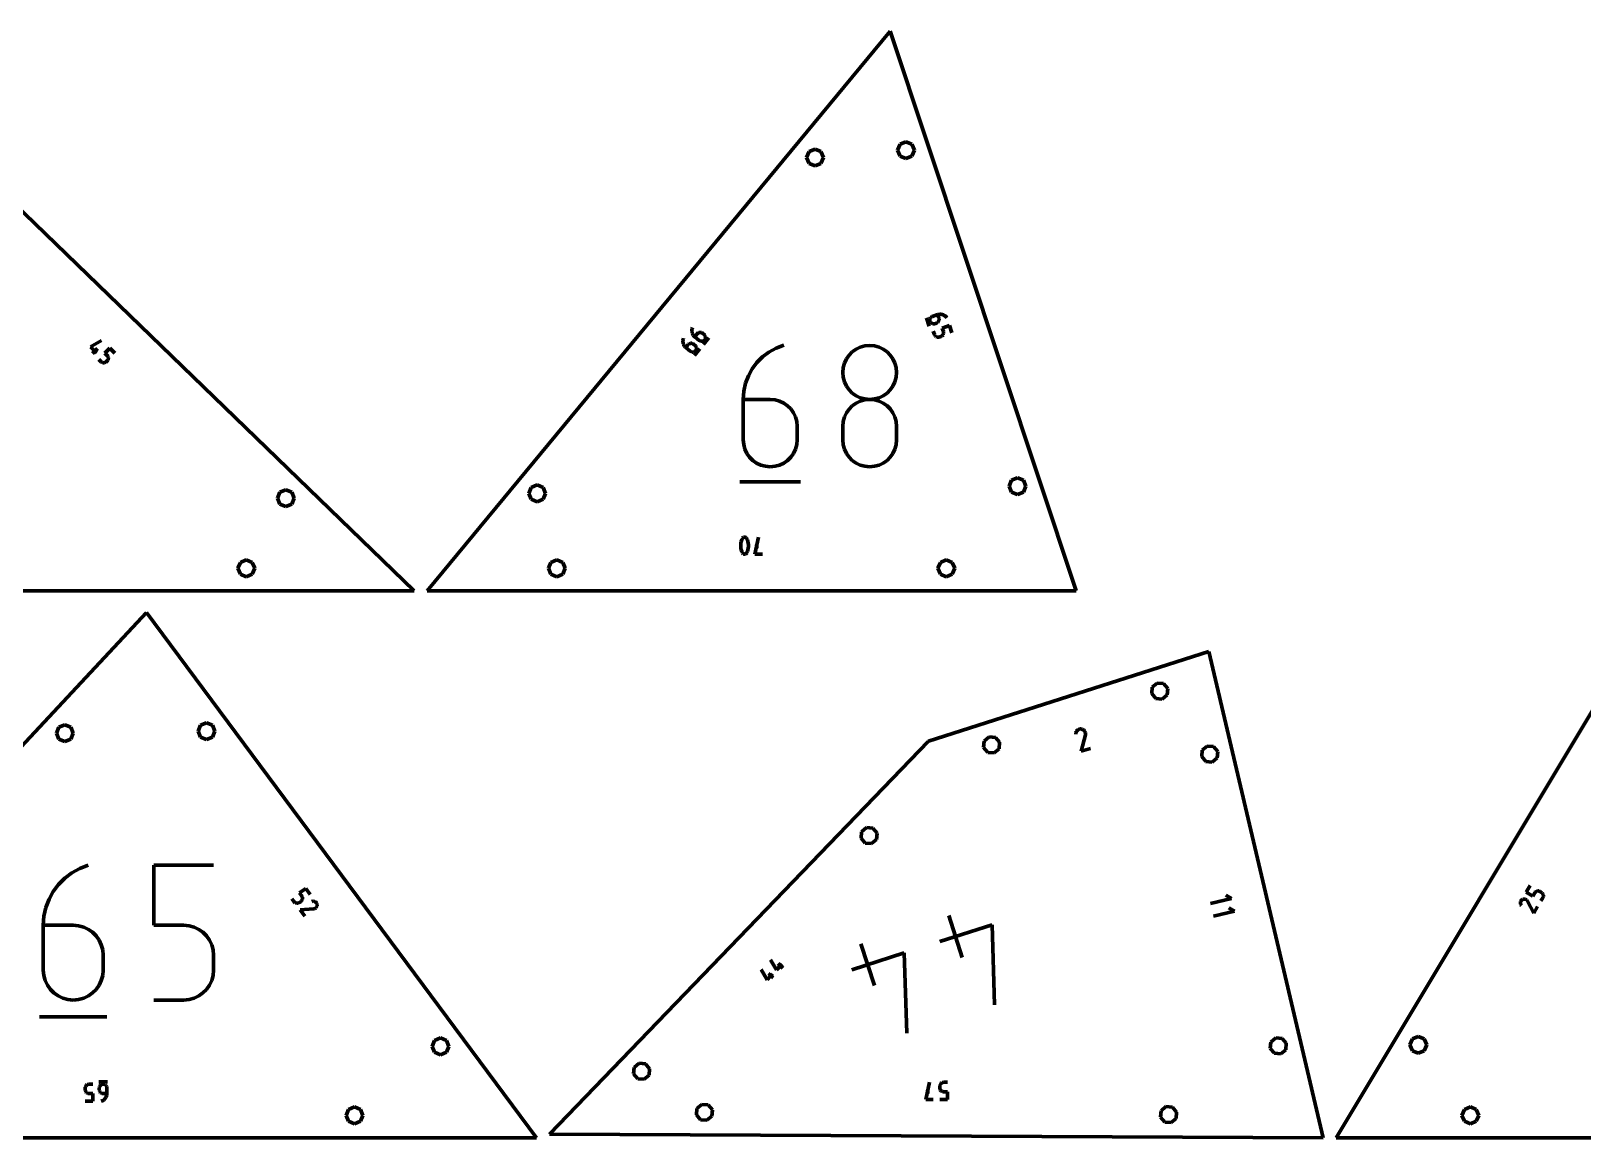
# Model space of a CAD drawing. Header units: inches. Extents: x -100 to 100, y -100 to -26.
# Drawn here: x -85.51 to -70.5, y -54.62 to -43.91 of the extents above; entities that cross this region are included whole.
import ezdxf

# ---------------------------------------------------------------- set-up
doc = ezdxf.new("R2010")
doc.units = ezdxf.units.IN
doc.header["$MEASUREMENT"] = 0
for name, color, linetype, lineweight in [('annotation', 7, 'Continuous', 0), ('boundary', 7, 'Continuous', 0), ('hole', 7, 'Continuous', 0)]:
    doc.layers.add(name, color=color, linetype=linetype, lineweight=lineweight)

msp = doc.modelspace()

# ---------------------------------------------------------------- linework, layer by layer
at = {"layer": 'annotation', "color": 1, "lineweight": 70}
for p, q in [((-76.851352, -46.688379), (-76.825153, -46.767261)), ((-76.814955, -46.690323), (-76.817779, -46.695953)), ((-76.811209, -46.685237), (-76.814955, -46.690323)), ((-76.806607, -46.680827), (-76.811209, -46.685237)), ((-76.801216, -46.677226), (-76.806607, -46.680827)), ((-76.795102, -46.674568), (-76.801216, -46.677226)), ((-76.742665, -46.657152), (-76.795102, -46.674568)), ((-76.795102, -46.674568), (-76.795102, -46.674568)), ((-76.731744, -46.654386), (-76.742665, -46.657152)), ((-76.731029, -46.692185), (-76.742665, -46.657152)), ((-76.720746, -46.653247), (-76.731744, -46.654386)), ((-76.709831, -46.653683), (-76.720746, -46.653247)), ((-76.699156, -46.655642), (-76.709831, -46.653683)), ((-76.688879, -46.659071), (-76.699156, -46.655642)), ((-76.679161, -46.663918), (-76.688879, -46.659071)), ((-76.670157, -46.67013), (-76.679161, -46.663918)), ((-76.662028, -46.677656), (-76.670157, -46.67013)), ((-76.654932, -46.686442), (-76.662028, -46.677656)), ((-76.654932, -46.686442), (-76.654932, -46.686442)), ((-79.120466, -46.802557), (-79.12096, -46.813484)), ((-79.12096, -46.813484), (-79.119916, -46.824294)), ((-79.118395, -46.791674), (-79.120466, -46.802557)), ((-79.119916, -46.824294), (-79.117375, -46.834825)), ((-79.114707, -46.780999), (-79.118395, -46.791674)), ((-79.117375, -46.834825), (-79.113376, -46.844915)), ((-79.114707, -46.780999), (-79.114707, -46.780999)), ((-79.064803, -46.837739), (-79.069492, -46.842476)), ((-79.059503, -46.834015), (-79.064803, -46.837739)), ((-79.053739, -46.831319), (-79.059503, -46.834015)), ((-79.047657, -46.829666), (-79.053739, -46.831319)), ((-79.041401, -46.82907), (-79.047657, -46.829666)), ((-79.035117, -46.829544), (-79.041401, -46.82907)), ((-79.028951, -46.831104), (-79.035117, -46.829544)), ((-79.02305, -46.833764), (-79.028951, -46.831104)), ((-79.017557, -46.837538), (-79.02305, -46.833764)), ((-79.003389, -46.849262), (-79.017557, -46.837538)), ((-79.017557, -46.837538), (-79.017557, -46.837538)), ((-76.819616, -46.701993), (-76.820399, -46.708311)), ((-76.820399, -46.708311), (-76.820062, -46.714774)), ((-76.820062, -46.714774), (-76.818539, -46.72125)), ((-76.817779, -46.695953), (-76.819616, -46.701993)), ((-76.818539, -46.72125), (-76.818539, -46.72125)), ((-76.818539, -46.72125), (-76.815881, -46.727363)), ((-76.815881, -46.727363), (-76.812282, -46.732751)), ((-76.812282, -46.732751), (-76.807874, -46.737347)), ((-76.807874, -46.737347), (-76.802789, -46.741087)), ((-76.802789, -46.741087), (-76.797159, -46.743904)), ((-76.797159, -46.743904), (-76.791116, -46.745733)), ((-76.791116, -46.745733), (-76.784792, -46.746508)), ((-76.787254, -46.815445), (-76.775618, -46.850478)), ((-76.784792, -46.746508), (-76.77832, -46.746164)), ((-76.77832, -46.746164), (-76.77183, -46.744635)), ((-76.77183, -46.744635), (-76.754378, -46.738838)), ((-76.754378, -46.738838), (-76.748266, -46.736182)), ((-76.754378, -46.738838), (-76.754378, -46.738838)), ((-76.748266, -46.736182), (-76.742882, -46.732588)), ((-76.742882, -46.732588), (-76.73829, -46.728187)), ((-76.73829, -46.728187), (-76.734556, -46.723111)), ((-76.734556, -46.723111), (-76.731745, -46.717491)), ((-76.731745, -46.717491), (-76.729922, -46.711457)), ((-76.729499, -46.698673), (-76.731029, -46.692185)), ((-76.729922, -46.711457), (-76.729152, -46.70514)), ((-76.729152, -46.70514), (-76.729499, -46.698673)), ((-76.699744, -46.78638), (-76.629489, -46.763046)), ((-76.688108, -46.821414), (-76.699744, -46.78638)), ((-76.68883, -46.846703), (-76.687007, -46.840667)), ((-76.686582, -46.827891), (-76.688108, -46.821414)), ((-76.687007, -46.840667), (-76.686236, -46.834353)), ((-76.686236, -46.834353), (-76.686582, -46.827891)), ((-76.629489, -46.763046), (-76.606218, -46.833113)), ((-84.938273, -46.967417), (-84.831276, -46.905612)), ((-84.877319, -47.02643), (-84.938273, -46.967417)), ((-84.919217, -47.033146), (-84.872015, -46.984391)), ((-84.800827, -47.029798), (-84.753498, -46.980912)), ((-84.753498, -46.980912), (-84.704743, -47.028115)), ((-79.20728, -46.907464), (-79.207774, -46.918391)), ((-79.207774, -46.918391), (-79.20673, -46.929201)), ((-79.205209, -46.896581), (-79.20728, -46.907464)), ((-79.20673, -46.929201), (-79.204189, -46.939732)), ((-79.201521, -46.885906), (-79.205209, -46.896581)), ((-79.204189, -46.939732), (-79.20019, -46.949822)), ((-79.201521, -46.885906), (-79.201521, -46.885906)), ((-79.20019, -46.949822), (-79.194773, -46.959308)), ((-79.194773, -46.959308), (-79.187977, -46.968029)), ((-79.187977, -46.968029), (-79.179841, -46.975823)), ((-79.156306, -46.947383), (-79.179841, -46.975823)), ((-79.179841, -46.975823), (-79.137274, -47.011049)), ((-79.151617, -46.942646), (-79.156306, -46.947383)), ((-79.146317, -46.938922), (-79.151617, -46.942646)), ((-79.140553, -46.936226), (-79.146317, -46.938922)), ((-79.134471, -46.934573), (-79.140553, -46.936226)), ((-79.128215, -46.933977), (-79.134471, -46.934573)), ((-79.121931, -46.934451), (-79.128215, -46.933977)), ((-79.115766, -46.936011), (-79.121931, -46.934451)), ((-79.109864, -46.938671), (-79.115766, -46.936011)), ((-79.113376, -46.844915), (-79.107959, -46.854401)), ((-79.104371, -46.942445), (-79.109864, -46.938671)), ((-79.107959, -46.854401), (-79.101163, -46.863122)), ((-79.090203, -46.954169), (-79.104371, -46.942445)), ((-79.104371, -46.942445), (-79.104371, -46.942445)), ((-79.101163, -46.863122), (-79.093027, -46.870916)), ((-79.09574, -47.051421), (-79.042748, -46.987384)), ((-79.069492, -46.842476), (-79.093027, -46.870916)), ((-79.093027, -46.870916), (-79.050459, -46.906142)), ((-79.085466, -46.958861), (-79.090203, -46.954169)), ((-79.081743, -46.964166), (-79.085466, -46.958861)), ((-79.079047, -46.969939), (-79.081743, -46.964166)), ((-79.077394, -46.976032), (-79.079047, -46.969939)), ((-79.078833, -46.994768), (-79.077273, -46.988593)), ((-79.076798, -46.982299), (-79.077394, -46.976032)), ((-79.077273, -46.988593), (-79.076798, -46.982299)), ((-79.050459, -46.906142), (-79.050459, -46.906142)), ((-79.050459, -46.906142), (-79.044963, -46.909916)), ((-79.044963, -46.909916), (-79.039052, -46.912578)), ((-79.039052, -46.912578), (-79.032873, -46.914142)), ((-79.032873, -46.914142), (-79.026575, -46.914622)), ((-79.026575, -46.914622), (-79.020304, -46.914032)), ((-79.020304, -46.914032), (-79.014209, -46.912387)), ((-79.014209, -46.912387), (-79.008437, -46.909701)), ((-79.008926, -46.946514), (-78.955934, -46.882477)), ((-79.008437, -46.909701), (-79.003135, -46.905988)), ((-78.998652, -46.853954), (-79.003389, -46.849262)), ((-79.003135, -46.905988), (-78.998452, -46.901264)), ((-78.994929, -46.859259), (-78.998652, -46.853954)), ((-78.998452, -46.901264), (-78.994678, -46.895769)), ((-78.998452, -46.901264), (-78.998452, -46.901264)), ((-78.992233, -46.865032), (-78.994929, -46.859259)), ((-78.994678, -46.895769), (-78.992019, -46.889861)), ((-78.99058, -46.871125), (-78.992233, -46.865032)), ((-78.992019, -46.889861), (-78.990458, -46.883686)), ((-78.989984, -46.877392), (-78.99058, -46.871125)), ((-78.990458, -46.883686), (-78.989984, -46.877392)), ((-78.307123, -46.981754), (-78.375683, -47.019499)), ((-78.232409, -46.953741), (-78.307123, -46.981754)), ((-78.232409, -46.953741), (-78.232409, -46.953741)), ((-77.532878, -46.990831), (-77.569284, -47.016571)), ((-77.492256, -46.971521), (-77.532878, -46.990831)), ((-77.44816, -46.959388), (-77.492256, -46.971521)), ((-77.401331, -46.955178), (-77.44816, -46.959388)), ((-77.354503, -46.959388), (-77.401331, -46.955178)), ((-77.401331, -46.955178), (-77.401331, -46.955178)), ((-77.310407, -46.971521), (-77.354503, -46.959388)), ((-77.269785, -46.990831), (-77.310407, -46.971521)), ((-77.233379, -47.016571), (-77.269785, -46.990831)), ((-76.775618, -46.850478), (-76.775618, -46.850478)), ((-76.775618, -46.850478), (-76.772964, -46.856578)), ((-76.772964, -46.856578), (-76.769367, -46.861959)), ((-76.769367, -46.861959), (-76.76496, -46.866553)), ((-76.76496, -46.866553), (-76.759874, -46.870294)), ((-76.759874, -46.870294), (-76.754243, -46.873116)), ((-76.754243, -46.873116), (-76.748199, -46.87495)), ((-76.748199, -46.87495), (-76.741873, -46.87573)), ((-76.741873, -46.87573), (-76.735399, -46.87539)), ((-76.735399, -46.87539), (-76.728909, -46.873863)), ((-76.728909, -46.873863), (-76.711457, -46.868066)), ((-76.711457, -46.868066), (-76.705345, -46.865409)), ((-76.711457, -46.868066), (-76.711457, -46.868066)), ((-76.705345, -46.865409), (-76.699962, -46.861812)), ((-76.699962, -46.861812), (-76.695372, -46.857407)), ((-76.695372, -46.857407), (-76.69164, -46.852327)), ((-76.69164, -46.852327), (-76.68883, -46.846703)), ((-84.85978, -47.09069), (-84.835402, -47.114291)), ((-84.835402, -47.114291), (-84.835402, -47.114291)), ((-84.835402, -47.114291), (-84.830646, -47.118134)), ((-84.830646, -47.118134), (-84.825427, -47.120989)), ((-84.825427, -47.120989), (-84.819882, -47.122859)), ((-84.819882, -47.122859), (-84.814147, -47.123746)), ((-84.814147, -47.123746), (-84.808359, -47.12365)), ((-84.808359, -47.12365), (-84.802654, -47.122575)), ((-84.802654, -47.122575), (-84.797167, -47.120521)), ((-84.776449, -47.053399), (-84.800827, -47.029798)), ((-84.797167, -47.120521), (-84.792036, -47.117492)), ((-84.792036, -47.117492), (-84.787397, -47.113487)), ((-84.787397, -47.113487), (-84.77564, -47.101343)), ((-84.772451, -47.058028), (-84.776449, -47.053399)), ((-84.77564, -47.101343), (-84.771789, -47.096579)), ((-84.77564, -47.101343), (-84.77564, -47.101343)), ((-84.769422, -47.063147), (-84.772451, -47.058028)), ((-84.771789, -47.096579), (-84.768932, -47.091359)), ((-84.767365, -47.068621), (-84.769422, -47.063147)), ((-84.768932, -47.091359), (-84.767065, -47.085818)), ((-84.766285, -47.074314), (-84.767365, -47.068621)), ((-84.767065, -47.085818), (-84.766183, -47.080091)), ((-84.766183, -47.080091), (-84.766285, -47.074314)), ((-79.137274, -47.011049), (-79.137274, -47.011049)), ((-79.137274, -47.011049), (-79.131777, -47.014823)), ((-79.131777, -47.014823), (-79.125866, -47.017485)), ((-79.125866, -47.017485), (-79.119688, -47.019049)), ((-79.119688, -47.019049), (-79.113389, -47.019529)), ((-79.113389, -47.019529), (-79.107118, -47.018939)), ((-79.107118, -47.018939), (-79.101023, -47.017294)), ((-79.101023, -47.017294), (-79.095251, -47.014608)), ((-79.095251, -47.014608), (-79.089949, -47.010895)), ((-79.089949, -47.010895), (-79.085266, -47.006171)), ((-79.085266, -47.006171), (-79.081493, -47.000676)), ((-79.085266, -47.006171), (-79.085266, -47.006171)), ((-79.081493, -47.000676), (-79.078833, -46.994768)), ((-78.491525, -47.120399), (-78.537399, -47.181663)), ((-78.437385, -47.066029), (-78.491525, -47.120399)), ((-78.375683, -47.019499), (-78.437385, -47.066029)), ((-77.645796, -47.124913), (-77.657927, -47.168914)), ((-77.626485, -47.084359), (-77.645796, -47.124913)), ((-77.600734, -47.047996), (-77.626485, -47.084359)), ((-77.569284, -47.016571), (-77.600734, -47.047996)), ((-77.201929, -47.047996), (-77.233379, -47.016571)), ((-77.176178, -47.084359), (-77.201929, -47.047996)), ((-77.156866, -47.124913), (-77.176178, -47.084359)), ((-77.144736, -47.168914), (-77.156866, -47.124913)), ((-78.574305, -47.248876), (-78.601537, -47.321091)), ((-78.537399, -47.181663), (-78.574305, -47.248876)), ((-77.657927, -47.168914), (-77.662135, -47.215613)), ((-77.662135, -47.215613), (-77.662135, -47.215613)), ((-77.662135, -47.215613), (-77.657925, -47.262532)), ((-77.657925, -47.262532), (-77.645788, -47.306703)), ((-77.156875, -47.306703), (-77.144738, -47.262532)), ((-77.144738, -47.262532), (-77.140527, -47.215613)), ((-77.140527, -47.215613), (-77.144736, -47.168914)), ((-77.140527, -47.215613), (-77.140527, -47.215613)), ((-78.618393, -47.397364), (-78.624168, -47.476749)), ((-78.601537, -47.321091), (-78.618393, -47.397364)), ((-77.645788, -47.306703), (-77.626468, -47.347386)), ((-77.626468, -47.347386), (-77.600709, -47.383841)), ((-77.600709, -47.383841), (-77.569254, -47.415327)), ((-77.569254, -47.415327), (-77.532845, -47.441105)), ((-77.532845, -47.441105), (-77.492226, -47.460434)), ((-77.310437, -47.460434), (-77.269818, -47.441105)), ((-77.269818, -47.441105), (-77.233409, -47.415327)), ((-77.233409, -47.415327), (-77.201954, -47.383841)), ((-77.201954, -47.383841), (-77.176194, -47.347386)), ((-77.176194, -47.347386), (-77.156875, -47.306703)), ((-78.624168, -47.476749), (-78.624168, -47.867108)), ((-78.363364, -47.476749), (-78.624168, -47.476749)), ((-78.316457, -47.480935), (-78.363364, -47.476749)), ((-78.27232, -47.493007), (-78.316457, -47.480935)), ((-78.231686, -47.512238), (-78.27232, -47.493007)), ((-78.19529, -47.5379), (-78.231686, -47.512238)), ((-78.163865, -47.569264), (-78.19529, -47.5379)), ((-78.138145, -47.605603), (-78.163865, -47.569264)), ((-77.600734, -47.569718), (-77.626485, -47.606163)), ((-77.569284, -47.538237), (-77.600734, -47.569718)), ((-77.532878, -47.512463), (-77.569284, -47.538237)), ((-77.492256, -47.493136), (-77.532878, -47.512463)), ((-77.44816, -47.480997), (-77.492256, -47.493136)), ((-77.492226, -47.460434), (-77.448141, -47.472574)), ((-77.401331, -47.476785), (-77.44816, -47.480997)), ((-77.448141, -47.472574), (-77.401331, -47.476785)), ((-77.401331, -47.476785), (-77.354522, -47.472574)), ((-77.354503, -47.480994), (-77.401331, -47.476785)), ((-77.401331, -47.476785), (-77.401331, -47.476785)), ((-77.401331, -47.476785), (-77.401331, -47.476785)), ((-77.354522, -47.472574), (-77.310437, -47.460434)), ((-77.310407, -47.493128), (-77.354503, -47.480994)), ((-77.269785, -47.512447), (-77.310407, -47.493128)), ((-77.233379, -47.538213), (-77.269785, -47.512447)), ((-77.201929, -47.569687), (-77.233379, -47.538213)), ((-77.176178, -47.60613), (-77.201929, -47.569687)), ((-78.118865, -47.646187), (-78.138145, -47.605603)), ((-78.106758, -47.690291), (-78.118865, -47.646187)), ((-78.10256, -47.737184), (-78.106758, -47.690291)), ((-78.10256, -47.867108), (-78.10256, -47.737184)), ((-78.10256, -47.737184), (-78.10256, -47.737184)), ((-77.657927, -47.690987), (-77.662135, -47.737884)), ((-77.662135, -47.737884), (-77.662135, -47.867807)), ((-77.645796, -47.646833), (-77.657927, -47.690987)), ((-77.626485, -47.606163), (-77.645796, -47.646833)), ((-77.156866, -47.646804), (-77.176178, -47.60613)), ((-77.144736, -47.690968), (-77.156866, -47.646804)), ((-77.140527, -47.737884), (-77.144736, -47.690968)), ((-77.140527, -47.867807), (-77.140527, -47.737884)), ((-77.140527, -47.737884), (-77.140527, -47.737884)), ((-78.624168, -47.867108), (-78.624168, -47.867108)), ((-78.624168, -47.867108), (-78.619957, -47.914024)), ((-78.106758, -47.914024), (-78.10256, -47.867108)), ((-77.662135, -47.867807), (-77.662135, -47.867807)), ((-77.662135, -47.867807), (-77.657925, -47.914701)), ((-77.144738, -47.914701), (-77.140527, -47.867807)), ((-78.619957, -47.914024), (-78.60782, -47.958188)), ((-78.60782, -47.958188), (-78.588501, -47.998861)), ((-78.588501, -47.998861), (-78.562742, -48.035304)), ((-78.562742, -48.035304), (-78.531286, -48.066778)), ((-78.19529, -48.066778), (-78.163865, -48.035304)), ((-78.163865, -48.035304), (-78.138145, -47.998861)), ((-78.138145, -47.998861), (-78.118865, -47.958188)), ((-78.118865, -47.958188), (-78.106758, -47.914024)), ((-77.657925, -47.914701), (-77.645788, -47.958804)), ((-77.645788, -47.958804), (-77.626468, -47.999389)), ((-77.626468, -47.999389), (-77.600709, -48.035728)), ((-77.600709, -48.035728), (-77.569254, -48.067092)), ((-77.233409, -48.067092), (-77.201954, -48.035728)), ((-77.201954, -48.035728), (-77.176194, -47.999389)), ((-77.176194, -47.999389), (-77.156875, -47.958804)), ((-77.156875, -47.958804), (-77.144738, -47.914701)), ((-78.531286, -48.066778), (-78.494877, -48.092545)), ((-78.494877, -48.092545), (-78.454258, -48.111864)), ((-78.454258, -48.111864), (-78.410173, -48.123997)), ((-78.410173, -48.123997), (-78.363364, -48.128206)), ((-78.363364, -48.128206), (-78.316457, -48.123997)), ((-78.363364, -48.128206), (-78.363364, -48.128206)), ((-78.316457, -48.123997), (-78.27232, -48.111864)), ((-78.27232, -48.111864), (-78.231686, -48.092545)), ((-78.231686, -48.092545), (-78.19529, -48.066778)), ((-77.569254, -48.067092), (-77.532845, -48.092753)), ((-77.532845, -48.092753), (-77.492226, -48.111984)), ((-77.492226, -48.111984), (-77.448141, -48.124057)), ((-77.448141, -48.124057), (-77.401331, -48.128243)), ((-77.401331, -48.128243), (-77.354522, -48.124057)), ((-77.401331, -48.128243), (-77.401331, -48.128243)), ((-77.354522, -48.124057), (-77.310437, -48.111984)), ((-77.310437, -48.111984), (-77.269818, -48.092753)), ((-77.269818, -48.092753), (-77.233409, -48.067092)), ((-78.656833, -48.275014), (-78.0696, -48.275014)), ((-78.647034, -48.86781), (-78.648637, -48.883749)), ((-78.648637, -48.883749), (-78.648637, -48.899753)), ((-78.648637, -48.899753), (-78.647034, -48.915698)), ((-78.643829, -48.852059), (-78.647034, -48.86781)), ((-78.647034, -48.915698), (-78.643829, -48.931463)), ((-78.639021, -48.83662), (-78.643829, -48.852059)), ((-78.643829, -48.931463), (-78.639021, -48.946923)), ((-78.632611, -48.821615), (-78.639021, -48.83662)), ((-78.630462, -48.81806), (-78.632611, -48.821615)), ((-78.632611, -48.821615), (-78.632611, -48.821615)), ((-78.627785, -48.815029), (-78.630462, -48.81806)), ((-78.624669, -48.812549), (-78.627785, -48.815029)), ((-78.621203, -48.81065), (-78.624669, -48.812549)), ((-78.617477, -48.809361), (-78.621203, -48.81065)), ((-78.613582, -48.808712), (-78.617477, -48.809361)), ((-78.609605, -48.808732), (-78.613582, -48.808712)), ((-78.605639, -48.809451), (-78.609605, -48.808732)), ((-78.601771, -48.810896), (-78.605639, -48.809451)), ((-78.601771, -48.810896), (-78.601771, -48.810896)), ((-78.600226, -48.811721), (-78.601771, -48.810896)), ((-78.598759, -48.812647), (-78.600226, -48.811721)), ((-78.597373, -48.81367), (-78.598759, -48.812647)), ((-78.596074, -48.814786), (-78.597373, -48.81367)), ((-78.594865, -48.815991), (-78.596074, -48.814786)), ((-78.593749, -48.817279), (-78.594865, -48.815991)), ((-78.59273, -48.818647), (-78.593749, -48.817279)), ((-78.591812, -48.82009), (-78.59273, -48.818647)), ((-78.591, -48.821604), (-78.591812, -48.82009)), ((-78.584621, -48.83664), (-78.591, -48.821604)), ((-78.591, -48.821604), (-78.591, -48.821604)), ((-78.579836, -48.852103), (-78.584621, -48.83664)), ((-78.584621, -48.946944), (-78.579836, -48.931507)), ((-78.576646, -48.867869), (-78.579836, -48.852103)), ((-78.579836, -48.931507), (-78.576646, -48.915757)), ((-78.575051, -48.883816), (-78.576646, -48.867869)), ((-78.576646, -48.915757), (-78.575051, -48.899819)), ((-78.575051, -48.899819), (-78.575051, -48.883816)), ((-78.475627, -48.808701), (-78.512625, -48.975124)), ((-78.512625, -48.901013), (-78.475627, -48.901013)), ((-78.639021, -48.946923), (-78.632611, -48.961956)), ((-78.632611, -48.961956), (-78.632611, -48.961956)), ((-78.632611, -48.961956), (-78.631796, -48.963473)), ((-78.631796, -48.963473), (-78.630872, -48.964924)), ((-78.630872, -48.964924), (-78.629845, -48.9663)), ((-78.629845, -48.9663), (-78.628724, -48.967596)), ((-78.628724, -48.967596), (-78.627514, -48.968804)), ((-78.627514, -48.968804), (-78.626224, -48.969917)), ((-78.626224, -48.969917), (-78.624859, -48.970927)), ((-78.624859, -48.970927), (-78.623427, -48.971828)), ((-78.623427, -48.971828), (-78.621934, -48.972612)), ((-78.621934, -48.972612), (-78.621934, -48.972612)), ((-78.621934, -48.972612), (-78.618036, -48.974089)), ((-78.618036, -48.974089), (-78.614046, -48.974832)), ((-78.614046, -48.974832), (-78.610053, -48.97487)), ((-78.610053, -48.97487), (-78.606146, -48.974233)), ((-78.606146, -48.974233), (-78.602413, -48.972949)), ((-78.602413, -48.972949), (-78.598944, -48.97105)), ((-78.598944, -48.97105), (-78.595826, -48.968563)), ((-78.595826, -48.968563), (-78.593149, -48.965518)), ((-78.593149, -48.965518), (-78.591, -48.961946)), ((-78.591, -48.961946), (-78.584621, -48.946944)), ((-78.591, -48.961946), (-78.591, -48.961946)), ((-78.512625, -48.975124), (-78.438619, -48.975124)), ((-75.405344, -50.700803), (-75.407596, -50.713858)), ((-75.402816, -50.692758), (-75.405344, -50.700803)), ((-75.399016, -50.685502), (-75.402816, -50.692758)), ((-75.3941, -50.679133), (-75.399016, -50.685502)), ((-75.388221, -50.673748), (-75.3941, -50.679133)), ((-75.381535, -50.669445), (-75.388221, -50.673748)), ((-75.374197, -50.666322), (-75.381535, -50.669445)), ((-75.366362, -50.664478), (-75.374197, -50.666322)), ((-75.358183, -50.664009), (-75.366362, -50.664478)), ((-75.349817, -50.665015), (-75.358183, -50.664009)), ((-75.354409, -50.880478), (-75.314618, -50.722071)), ((-75.341808, -50.667561), (-75.349817, -50.665015)), ((-75.349817, -50.665015), (-75.349817, -50.665015)), ((-75.334572, -50.671375), (-75.341808, -50.667561)), ((-75.328211, -50.676304), (-75.334572, -50.671375)), ((-75.32283, -50.682193), (-75.328211, -50.676304)), ((-75.318531, -50.688885), (-75.32283, -50.682193)), ((-75.315417, -50.696227), (-75.318531, -50.688885)), ((-75.313591, -50.704064), (-75.315417, -50.696227)), ((-75.314618, -50.722071), (-75.314559, -50.721919)), ((-75.314618, -50.722071), (-75.314618, -50.722071)), ((-75.314559, -50.721919), (-75.314504, -50.721766)), ((-75.314504, -50.721766), (-75.314453, -50.721612)), ((-75.314453, -50.721612), (-75.314406, -50.721457)), ((-75.314406, -50.721457), (-75.314363, -50.721298)), ((-75.314363, -50.721298), (-75.314322, -50.721134)), ((-75.314322, -50.721134), (-75.314285, -50.720964)), ((-75.314285, -50.720964), (-75.31425, -50.720787)), ((-75.31425, -50.720787), (-75.314218, -50.720602)), ((-75.314218, -50.720602), (-75.313157, -50.712241)), ((-75.314218, -50.720602), (-75.314218, -50.720602)), ((-75.313157, -50.712241), (-75.313591, -50.704064)), ((-75.265581, -50.85205), (-75.354409, -50.880478)), ((-85.119783, -52.055208), (-85.188296, -52.106874)), ((-85.043656, -52.013298), (-85.119783, -52.055208)), ((-84.960696, -51.982192), (-85.043656, -52.013298)), ((-84.960696, -51.982192), (-84.960696, -51.982192)), ((-84.327477, -52.562928), (-84.327477, -51.982192)), ((-84.327477, -51.982192), (-83.748295, -51.982192)), ((-85.29935, -52.235271), (-85.340329, -52.309903)), ((-85.248411, -52.167245), (-85.29935, -52.235271)), ((-85.188296, -52.106874), (-85.248411, -52.167245)), ((-82.916568, -52.250845), (-82.857146, -52.20671)), ((-82.857146, -52.20671), (-82.813128, -52.265973)), ((-71.049756, -52.242391), (-71.011783, -52.179085)), ((-70.986279, -52.280465), (-71.049756, -52.242391)), ((-70.963376, -52.243433), (-70.967293, -52.248812)), ((-70.958701, -52.23896), (-70.963376, -52.243433)), ((-70.953409, -52.23543), (-70.958701, -52.23896)), ((-70.947645, -52.23288), (-70.953409, -52.23543)), ((-70.941548, -52.231346), (-70.947645, -52.23288)), ((-70.935263, -52.230866), (-70.941548, -52.231346)), ((-70.928932, -52.231477), (-70.935263, -52.230866)), ((-70.922696, -52.233215), (-70.928932, -52.231477)), ((-70.916698, -52.236118), (-70.922696, -52.233215)), ((-70.90093, -52.245576), (-70.916698, -52.236118)), ((-70.916698, -52.236118), (-70.916698, -52.236118)), ((-70.895542, -52.249503), (-70.90093, -52.245576)), ((-85.370567, -52.390089), (-85.389283, -52.474781)), ((-85.340329, -52.309903), (-85.370567, -52.390089)), ((-82.990584, -52.30582), (-82.968575, -52.335451)), ((-82.968575, -52.335451), (-82.968575, -52.335451)), ((-82.968575, -52.335451), (-82.964147, -52.340415)), ((-82.964147, -52.340415), (-82.959048, -52.3444)), ((-82.959048, -52.3444), (-82.953425, -52.347384)), ((-82.953425, -52.347384), (-82.947425, -52.349346)), ((-82.947425, -52.349346), (-82.941195, -52.350264)), ((-82.941195, -52.350264), (-82.93488, -52.350116)), ((-82.93488, -52.350116), (-82.928629, -52.348878)), ((-82.928629, -52.348878), (-82.922587, -52.34653)), ((-82.922587, -52.34653), (-82.916901, -52.343049)), ((-82.916901, -52.343049), (-82.90214, -52.332086)), ((-82.894559, -52.280477), (-82.916568, -52.250845)), ((-82.90214, -52.332086), (-82.897167, -52.32765)), ((-82.90214, -52.332086), (-82.90214, -52.332086)), ((-82.897167, -52.32765), (-82.89318, -52.32255)), ((-82.891083, -52.28615), (-82.894559, -52.280477)), ((-82.89318, -52.32255), (-82.890199, -52.316931)), ((-82.888733, -52.292179), (-82.891083, -52.28615)), ((-82.890199, -52.316931), (-82.888243, -52.310939)), ((-82.88749, -52.298417), (-82.888733, -52.292179)), ((-82.888243, -52.310939), (-82.887334, -52.304719)), ((-82.887334, -52.304719), (-82.88749, -52.298417)), ((-82.78784, -52.331017), (-82.798194, -52.33267)), ((-82.781168, -52.330853), (-82.78784, -52.331017)), ((-82.774761, -52.331843), (-82.781168, -52.330853)), ((-82.768732, -52.333896), (-82.774761, -52.331843)), ((-82.763194, -52.336922), (-82.768732, -52.333896)), ((-82.758261, -52.340829), (-82.763194, -52.336922)), ((-82.761408, -52.397206), (-82.756705, -52.392995)), ((-82.754045, -52.345527), (-82.758261, -52.340829)), ((-82.756705, -52.392995), (-82.752792, -52.388063)), ((-82.750659, -52.350924), (-82.754045, -52.345527)), ((-82.752792, -52.388063), (-82.749758, -52.382526)), ((-82.748216, -52.35693), (-82.750659, -52.350924)), ((-82.749758, -52.382526), (-82.747693, -52.376501)), ((-82.746829, -52.363454), (-82.748216, -52.35693)), ((-82.747693, -52.376501), (-82.746687, -52.370104)), ((-82.746687, -52.370104), (-82.746829, -52.363454)), ((-82.746829, -52.363454), (-82.746829, -52.363454)), ((-74.104034, -52.353634), (-73.899602, -52.305596)), ((-73.899602, -52.305596), (-73.955742, -52.270831)), ((-73.870908, -52.427706), (-73.927048, -52.392941)), ((-71.10535, -52.33939), (-71.106033, -52.345663)), ((-71.106033, -52.345663), (-71.105629, -52.352019)), ((-71.105629, -52.352019), (-71.104099, -52.358319)), ((-71.103622, -52.333339), (-71.10535, -52.33939)), ((-71.104099, -52.358319), (-71.1014, -52.364423)), ((-71.10089, -52.327649), (-71.103622, -52.333339)), ((-71.1014, -52.364423), (-71.095919, -52.373363)), ((-71.097194, -52.322459), (-71.10089, -52.327649)), ((-71.092575, -52.317908), (-71.097194, -52.322459)), ((-71.087075, -52.314136), (-71.092575, -52.317908)), ((-71.080982, -52.311466), (-71.087075, -52.314136)), ((-71.087075, -52.314136), (-71.087075, -52.314136)), ((-71.074686, -52.309954), (-71.080982, -52.311466)), ((-71.068329, -52.309563), (-71.074686, -52.309954)), ((-71.062053, -52.310253), (-71.068329, -52.309563)), ((-71.056001, -52.311987), (-71.062053, -52.310253)), ((-71.050314, -52.314727), (-71.056001, -52.311987)), ((-71.045134, -52.318434), (-71.050314, -52.314727)), ((-71.040605, -52.323069), (-71.045134, -52.318434)), ((-71.036868, -52.328595), (-71.040605, -52.323069)), ((-71.03679, -52.328722), (-71.036868, -52.328595)), ((-71.036868, -52.328595), (-71.036868, -52.328595)), ((-71.036719, -52.328845), (-71.03679, -52.328722)), ((-71.036652, -52.328966), (-71.036719, -52.328845)), ((-71.036591, -52.329085), (-71.036652, -52.328966)), ((-71.036533, -52.329202), (-71.036591, -52.329085)), ((-71.03648, -52.329319), (-71.036533, -52.329202)), ((-71.03643, -52.329437), (-71.03648, -52.329319)), ((-71.036383, -52.329556), (-71.03643, -52.329437)), ((-71.036338, -52.329678), (-71.036383, -52.329556)), ((-70.977253, -52.444662), (-71.036338, -52.329678)), ((-71.036338, -52.329678), (-71.036338, -52.329678)), ((-70.967293, -52.248812), (-70.986279, -52.280465)), ((-70.939281, -52.381356), (-70.977253, -52.444662)), ((-70.907213, -52.327891), (-70.888227, -52.296237)), ((-70.891066, -52.254191), (-70.895542, -52.249503)), ((-70.887536, -52.259497), (-70.891066, -52.254191)), ((-70.888227, -52.296237), (-70.88533, -52.29025)), ((-70.888227, -52.296237), (-70.888227, -52.296237)), ((-70.884988, -52.265276), (-70.887536, -52.259497)), ((-70.88533, -52.29025), (-70.883593, -52.284016)), ((-70.883458, -52.271385), (-70.884988, -52.265276)), ((-70.883593, -52.284016), (-70.882981, -52.27768)), ((-70.882981, -52.27768), (-70.883458, -52.271385)), ((-85.389283, -52.474781), (-85.395695, -52.562928)), ((-82.909394, -52.415133), (-82.780562, -52.404415)), ((-82.865376, -52.474396), (-82.909394, -52.415133)), ((-82.780562, -52.404415), (-82.780562, -52.404415)), ((-82.780562, -52.404415), (-82.780432, -52.40442)), ((-82.780432, -52.40442), (-82.780304, -52.404422)), ((-82.780304, -52.404422), (-82.780176, -52.404421)), ((-82.780176, -52.404421), (-82.780047, -52.404417)), ((-82.780047, -52.404417), (-82.779917, -52.404409)), ((-82.779917, -52.404409), (-82.779784, -52.404397)), ((-82.779784, -52.404397), (-82.779647, -52.404382)), ((-82.779647, -52.404382), (-82.779506, -52.404362)), ((-82.779506, -52.404362), (-82.779359, -52.404339)), ((-82.779359, -52.404339), (-82.772825, -52.402995)), ((-82.779359, -52.404339), (-82.779359, -52.404339)), ((-82.772825, -52.402995), (-82.766811, -52.400578)), ((-82.766811, -52.400578), (-82.761408, -52.397206)), ((-76.636836, -52.469896), (-76.507124, -52.875193)), ((-74.07534, -52.475744), (-73.870908, -52.427706)), ((-85.395695, -52.562928), (-85.395695, -52.996373)), ((-85.106104, -52.562928), (-85.395695, -52.562928)), ((-85.054021, -52.567576), (-85.106104, -52.562928)), ((-85.005012, -52.580981), (-85.054021, -52.567576)), ((-84.959893, -52.602335), (-85.005012, -52.580981)), ((-84.919479, -52.630829), (-84.959893, -52.602335)), ((-84.884585, -52.665655), (-84.919479, -52.630829)), ((-84.856027, -52.706004), (-84.884585, -52.665655)), ((-84.037886, -52.562928), (-84.327477, -52.562928)), ((-83.985888, -52.567576), (-84.037886, -52.562928)), ((-83.936925, -52.580981), (-83.985888, -52.567576)), ((-83.89182, -52.602335), (-83.936925, -52.580981)), ((-83.851395, -52.630829), (-83.89182, -52.602335)), ((-83.816474, -52.665655), (-83.851395, -52.630829)), ((-83.787881, -52.706004), (-83.816474, -52.665655)), ((-76.723793, -52.721384), (-76.217086, -52.559217)), ((-76.217086, -52.559217), (-76.192316, -53.33368)), ((-84.834618, -52.751069), (-84.856027, -52.706004)), ((-84.821176, -52.80004), (-84.834618, -52.751069)), ((-84.816514, -52.85211), (-84.821176, -52.80004)), ((-83.766438, -52.751069), (-83.787881, -52.706004)), ((-83.752968, -52.80004), (-83.766438, -52.751069)), ((-83.748295, -52.85211), (-83.752968, -52.80004)), ((-77.572716, -52.993073), (-77.066009, -52.830907)), ((-77.485759, -52.741586), (-77.356047, -53.146883)), ((-77.066009, -52.830907), (-77.041239, -53.60537)), ((-85.395695, -52.996373), (-85.395695, -52.996373)), ((-85.395695, -52.996373), (-85.39102, -53.048468)), ((-84.821176, -53.048468), (-84.816514, -52.996373)), ((-84.816514, -52.996373), (-84.816514, -52.85211)), ((-84.816514, -52.85211), (-84.816514, -52.85211)), ((-83.752971, -53.048468), (-83.748295, -52.996373)), ((-83.748295, -52.996373), (-83.748295, -52.85211)), ((-83.748295, -52.85211), (-83.748295, -52.85211)), ((-78.394453, -53.090215), (-78.451798, -52.991317)), ((-78.303137, -52.995583), (-78.360481, -52.896685)), ((-78.248632, -52.939099), (-78.303137, -52.995583)), ((-78.242354, -52.977853), (-78.287534, -52.934257)), ((-85.39102, -53.048468), (-85.377543, -53.097507)), ((-85.377543, -53.097507), (-85.356091, -53.14267)), ((-85.356091, -53.14267), (-85.327489, -53.183135)), ((-84.884585, -53.183135), (-84.856027, -53.14267)), ((-84.856027, -53.14267), (-84.834618, -53.097507)), ((-84.834618, -53.097507), (-84.821176, -53.048468)), ((-83.816501, -53.183135), (-83.787899, -53.14267)), ((-83.787899, -53.14267), (-83.766447, -53.097507)), ((-83.766447, -53.097507), (-83.752971, -53.048468)), ((-78.339948, -53.033731), (-78.394453, -53.090215)), ((-78.333671, -53.072485), (-78.37885, -53.028889)), ((-85.327489, -53.183135), (-85.292562, -53.218083)), ((-85.292562, -53.218083), (-85.252134, -53.246694)), ((-85.252134, -53.246694), (-85.207032, -53.268145)), ((-85.207032, -53.268145), (-85.15808, -53.281618)), ((-85.15808, -53.281618), (-85.106104, -53.286291)), ((-85.106104, -53.286291), (-85.054021, -53.281618)), ((-85.106104, -53.286291), (-85.106104, -53.286291)), ((-85.054021, -53.281618), (-85.005012, -53.268145)), ((-85.005012, -53.268145), (-84.959893, -53.246694)), ((-84.959893, -53.246694), (-84.919479, -53.218083)), ((-84.919479, -53.218083), (-84.884585, -53.183135)), ((-84.327477, -53.286291), (-84.037886, -53.286291)), ((-84.037886, -53.286291), (-83.98591, -53.281618)), ((-84.037886, -53.286291), (-84.037886, -53.286291)), ((-83.98591, -53.281618), (-83.936958, -53.268145)), ((-83.936958, -53.268145), (-83.891856, -53.246694)), ((-83.891856, -53.246694), (-83.851429, -53.218083)), ((-83.851429, -53.218083), (-83.816501, -53.183135)), ((-85.431966, -53.449304), (-84.779916, -53.449304)), ((-84.989483, -54.12978), (-84.990079, -54.136421)), ((-84.990079, -54.136421), (-84.990079, -54.154811)), ((-84.990079, -54.154811), (-84.990079, -54.154811)), ((-84.990079, -54.154811), (-84.989484, -54.161448)), ((-84.989484, -54.161448), (-84.987767, -54.167691)), ((-84.987766, -54.123529), (-84.989483, -54.12978)), ((-84.987767, -54.167691), (-84.985033, -54.173435)), ((-84.985031, -54.117772), (-84.987766, -54.123529)), ((-84.985033, -54.173435), (-84.981388, -54.178579)), ((-84.981385, -54.112614), (-84.985031, -54.117772)), ((-84.981388, -54.178579), (-84.976937, -54.183018)), ((-84.976933, -54.108159), (-84.981385, -54.112614)), ((-84.976937, -54.183018), (-84.971784, -54.186651)), ((-84.971779, -54.104512), (-84.976933, -54.108159)), ((-84.971784, -54.186651), (-84.966034, -54.189373)), ((-84.96603, -54.101777), (-84.971779, -54.104512)), ((-84.966034, -54.189373), (-84.959793, -54.191081)), ((-84.95979, -54.10006), (-84.96603, -54.101777)), ((-84.959793, -54.191081), (-84.953164, -54.191674)), ((-84.953164, -54.099464), (-84.95979, -54.10006)), ((-84.916249, -54.099464), (-84.953164, -54.099464)), ((-84.953164, -54.099464), (-84.953164, -54.099464)), ((-84.953164, -54.191674), (-84.916249, -54.191674)), ((-84.916249, -54.191674), (-84.916249, -54.265702)), ((-84.775456, -54.078684), (-84.858575, -54.078684)), ((-84.853316, -54.12978), (-84.85391, -54.136421)), ((-84.85391, -54.136421), (-84.85391, -54.154811)), ((-84.85391, -54.154811), (-84.85391, -54.154811)), ((-84.85391, -54.154811), (-84.853316, -54.161448)), ((-84.851602, -54.123529), (-84.853316, -54.12978)), ((-84.853316, -54.161448), (-84.851602, -54.167691)), ((-84.848873, -54.117772), (-84.851602, -54.123529)), ((-84.851602, -54.167691), (-84.848873, -54.173435)), ((-84.845232, -54.112614), (-84.848873, -54.117772)), ((-84.848873, -54.173435), (-84.845232, -54.178579)), ((-84.840784, -54.108159), (-84.845232, -54.112614)), ((-84.845232, -54.178579), (-84.840784, -54.183018)), ((-84.835633, -54.104512), (-84.840784, -54.108159)), ((-84.840784, -54.183018), (-84.835633, -54.186651)), ((-84.829881, -54.101777), (-84.835633, -54.104512)), ((-84.835633, -54.186651), (-84.829881, -54.189373)), ((-84.823634, -54.10006), (-84.829881, -54.101777)), ((-84.829881, -54.189373), (-84.823634, -54.191081)), ((-84.816995, -54.099464), (-84.823634, -54.10006)), ((-84.823634, -54.191081), (-84.816995, -54.191674)), ((-84.810369, -54.10006), (-84.816995, -54.099464)), ((-84.816995, -54.099464), (-84.816995, -54.099464)), ((-84.816995, -54.191674), (-84.780079, -54.191674)), ((-84.804129, -54.101777), (-84.810369, -54.10006)), ((-84.79838, -54.104512), (-84.804129, -54.101777)), ((-84.793226, -54.108159), (-84.79838, -54.104512)), ((-84.788774, -54.112614), (-84.793226, -54.108159)), ((-84.785128, -54.117772), (-84.788774, -54.112614)), ((-84.782393, -54.123529), (-84.785128, -54.117772)), ((-84.780675, -54.12978), (-84.782393, -54.123529)), ((-84.780897, -54.20291), (-84.780079, -54.191674)), ((-84.780079, -54.136421), (-84.780675, -54.12978)), ((-84.780079, -54.191674), (-84.780079, -54.136421)), ((-84.780079, -54.136421), (-84.780079, -54.136421)), ((-76.821684, -54.081001), (-76.859431, -54.246983)), ((-76.859072, -54.172989), (-76.822132, -54.173168)), ((-76.722608, -54.118423), (-76.722697, -54.136804)), ((-76.722697, -54.136804), (-76.722697, -54.136804)), ((-76.722697, -54.136804), (-76.722134, -54.143442)), ((-76.72198, -54.111788), (-76.722608, -54.118423)), ((-76.722134, -54.143442), (-76.720448, -54.14969)), ((-76.720232, -54.105548), (-76.72198, -54.111788)), ((-76.720448, -54.14969), (-76.717744, -54.155445)), ((-76.717471, -54.099807), (-76.720232, -54.105548)), ((-76.717744, -54.155445), (-76.714125, -54.160604)), ((-76.713802, -54.094669), (-76.717471, -54.099807)), ((-76.714125, -54.160604), (-76.709697, -54.165063)), ((-76.70933, -54.090238), (-76.713802, -54.094669)), ((-76.709697, -54.165063), (-76.704564, -54.168718)), ((-76.704161, -54.086617), (-76.70933, -54.090238)), ((-76.704564, -54.168718), (-76.69883, -54.171467)), ((-76.698401, -54.083912), (-76.704161, -54.086617)), ((-76.69883, -54.171467), (-76.6926, -54.173205)), ((-76.692155, -54.082226), (-76.698401, -54.083912)), ((-76.6926, -54.173205), (-76.685978, -54.17383)), ((-76.68553, -54.081662), (-76.692155, -54.082226)), ((-76.685978, -54.17383), (-76.649079, -54.174009)), ((-76.648632, -54.081842), (-76.68553, -54.081662)), ((-76.68553, -54.081662), (-76.68553, -54.081662)), ((-76.649079, -54.174009), (-76.649439, -54.248003)), ((-84.916249, -54.265702), (-84.990079, -54.265702)), ((-84.83553, -54.265702), (-84.824955, -54.261737)), ((-84.83553, -54.265702), (-84.83553, -54.265702)), ((-84.824955, -54.261737), (-84.815251, -54.256395)), ((-84.815251, -54.256395), (-84.806517, -54.249809)), ((-84.806517, -54.249809), (-84.798854, -54.242113)), ((-84.798854, -54.242113), (-84.792361, -54.233441)), ((-84.792361, -54.233441), (-84.787137, -54.223928)), ((-84.787137, -54.223928), (-84.783283, -54.213706)), ((-84.783283, -54.213706), (-84.780897, -54.20291)), ((-76.859431, -54.246983), (-76.785541, -54.247342)), ((-76.649439, -54.248003), (-76.723235, -54.247645))]:
    msp.add_line(p, q, dxfattribs=at)
at = {"layer": 'boundary', "color": 5, "lineweight": 70}
for p, q in [((-77.202285, -43.914155), (-81.683592, -49.329412)), ((-75.403698, -49.329412), (-77.202285, -43.914155)), ((-81.808592, -49.329412), (-87.249398, -44.061902)), ((-89.924922, -49.329412), (-81.808592, -49.329412)), ((-81.683592, -49.329412), (-75.403698, -49.329412)), ((-84.396875, -49.539333), (-89.147026, -54.620083)), ((-80.623175, -54.620083), (-84.396875, -49.539333)), ((-69.850205, -49.553556), (-72.889185, -54.620083)), ((-74.119628, -49.915691), (-76.831032, -50.78345)), ((-73.014185, -54.620083), (-74.119628, -49.915691)), ((-76.831032, -50.78345), (-80.498175, -54.583731)), ((-89.147026, -54.620083), (-80.623175, -54.620083)), ((-80.498175, -54.583731), (-73.014185, -54.620083)), ((-72.889185, -54.620083), (-66.392553, -54.620083))]:
    msp.add_line(p, q, dxfattribs=at)
at = {"layer": 'hole', "color": 5, "lineweight": 70}
for p, q in [((-77.131346, -45.066157), (-77.107569, -45.008754)), ((-77.107569, -45.008754), (-77.050166, -44.984977)), ((-77.050166, -44.984977), (-76.992764, -45.008754)), ((-76.992764, -45.008754), (-76.968987, -45.066157)), ((-78.011197, -45.136669), (-77.98742, -45.079266)), ((-77.98742, -45.194071), (-78.011197, -45.136669)), ((-77.98742, -45.079266), (-77.930018, -45.055489)), ((-77.930018, -45.055489), (-77.872615, -45.079266)), ((-77.872615, -45.079266), (-77.848839, -45.136669)), ((-77.848839, -45.136669), (-77.872615, -45.194071)), ((-77.107569, -45.123559), (-77.131346, -45.066157)), ((-77.050166, -45.147336), (-77.107569, -45.123559)), ((-76.992764, -45.123559), (-77.050166, -45.147336)), ((-76.968987, -45.066157), (-76.992764, -45.123559)), ((-77.930018, -45.217848), (-77.98742, -45.194071)), ((-77.872615, -45.194071), (-77.930018, -45.217848)), ((-80.699982, -48.385824), (-80.676205, -48.328421)), ((-80.676205, -48.328421), (-80.618803, -48.304644)), ((-80.618803, -48.304644), (-80.5614, -48.328421)), ((-80.5614, -48.328421), (-80.537623, -48.385824)), ((-76.052194, -48.315311), (-76.028417, -48.257909)), ((-76.028417, -48.372714), (-76.052194, -48.315311)), ((-76.028417, -48.257909), (-75.971015, -48.234132)), ((-75.971015, -48.234132), (-75.913612, -48.257909)), ((-75.913612, -48.257909), (-75.889835, -48.315311)), ((-75.889835, -48.315311), (-75.913612, -48.372714)), ((-83.130089, -48.433073), (-83.106312, -48.37567)), ((-83.106312, -48.490475), (-83.130089, -48.433073)), ((-83.106312, -48.37567), (-83.04891, -48.351893)), ((-83.04891, -48.514252), (-83.106312, -48.490475)), ((-83.04891, -48.351893), (-82.991507, -48.37567)), ((-82.991507, -48.490475), (-83.04891, -48.514252)), ((-82.991507, -48.37567), (-82.96773, -48.433073)), ((-82.96773, -48.433073), (-82.991507, -48.490475)), ((-80.676205, -48.443226), (-80.699982, -48.385824)), ((-80.618803, -48.467003), (-80.676205, -48.443226)), ((-80.5614, -48.443226), (-80.618803, -48.467003)), ((-80.537623, -48.385824), (-80.5614, -48.443226)), ((-75.971015, -48.396491), (-76.028417, -48.372714)), ((-75.913612, -48.372714), (-75.971015, -48.396491)), ((-83.513038, -49.110662), (-83.489261, -49.05326)), ((-83.489261, -49.05326), (-83.431858, -49.029483)), ((-83.431858, -49.029483), (-83.374456, -49.05326)), ((-83.374456, -49.05326), (-83.350679, -49.110662)), ((-80.508793, -49.110662), (-80.485016, -49.05326)), ((-80.485016, -49.05326), (-80.427613, -49.029483)), ((-80.427613, -49.029483), (-80.370211, -49.05326)), ((-80.370211, -49.05326), (-80.346434, -49.110662)), ((-76.740857, -49.110662), (-76.71708, -49.05326)), ((-76.71708, -49.05326), (-76.659677, -49.029483)), ((-76.659677, -49.029483), (-76.602275, -49.05326)), ((-76.602275, -49.05326), (-76.578498, -49.110662)), ((-83.489261, -49.168065), (-83.513038, -49.110662)), ((-83.431858, -49.191842), (-83.489261, -49.168065)), ((-83.374456, -49.168065), (-83.431858, -49.191842)), ((-83.350679, -49.110662), (-83.374456, -49.168065)), ((-80.485016, -49.168065), (-80.508793, -49.110662)), ((-80.427614, -49.191842), (-80.485016, -49.168065)), ((-80.370211, -49.168065), (-80.427614, -49.191842)), ((-80.346434, -49.110662), (-80.370211, -49.168065)), ((-76.71708, -49.168065), (-76.740857, -49.110662)), ((-76.659677, -49.191842), (-76.71708, -49.168065)), ((-76.602275, -49.168065), (-76.659677, -49.191842)), ((-76.578498, -49.110662), (-76.602275, -49.168065)), ((-74.672548, -50.322327), (-74.667399, -50.260409)), ((-74.667399, -50.260409), (-74.619976, -50.220267)), ((-74.619976, -50.220267), (-74.558057, -50.225415)), ((-74.558057, -50.225415), (-74.517915, -50.272839)), ((-74.517915, -50.272839), (-74.523064, -50.334757)), ((-74.632405, -50.369751), (-74.672548, -50.322327)), ((-74.570487, -50.374899), (-74.632405, -50.369751)), ((-74.523064, -50.334757), (-74.570487, -50.374899)), ((-85.268294, -50.704876), (-85.244517, -50.647474)), ((-85.244517, -50.762279), (-85.268294, -50.704876)), ((-85.244517, -50.647474), (-85.187114, -50.623697)), ((-85.187114, -50.623697), (-85.129712, -50.647474)), ((-85.129712, -50.647474), (-85.105935, -50.704876)), ((-85.105935, -50.704876), (-85.129712, -50.762279)), ((-83.898924, -50.685916), (-83.875147, -50.628513)), ((-83.875147, -50.743318), (-83.898924, -50.685916)), ((-83.875147, -50.628513), (-83.817745, -50.604737)), ((-83.817745, -50.767095), (-83.875147, -50.743318)), ((-83.817745, -50.604737), (-83.760342, -50.628513)), ((-83.760342, -50.743318), (-83.817745, -50.767095)), ((-83.760342, -50.628513), (-83.736565, -50.685916)), ((-83.736565, -50.685916), (-83.760342, -50.743318)), ((-76.294242, -50.781064), (-76.246818, -50.740922)), ((-76.246818, -50.740922), (-76.1849, -50.74607)), ((-85.187114, -50.786056), (-85.244517, -50.762279)), ((-85.129712, -50.762279), (-85.187114, -50.786056)), ((-76.29939, -50.842982), (-76.294242, -50.781064)), ((-76.259248, -50.890406), (-76.29939, -50.842982)), ((-76.19733, -50.895554), (-76.259248, -50.890406)), ((-76.149906, -50.855412), (-76.19733, -50.895554)), ((-76.1849, -50.74607), (-76.144758, -50.793494)), ((-76.144758, -50.793494), (-76.149906, -50.855412)), ((-74.188806, -50.931353), (-74.183657, -50.869434)), ((-74.183657, -50.869434), (-74.136234, -50.829292)), ((-74.136234, -50.829292), (-74.074315, -50.834441)), ((-74.074315, -50.834441), (-74.034173, -50.881864)), ((-74.034173, -50.881864), (-74.039321, -50.943782)), ((-74.148663, -50.978776), (-74.188806, -50.931353)), ((-74.086745, -50.983925), (-74.148663, -50.978776)), ((-74.039321, -50.943782), (-74.086745, -50.983925)), ((-77.479216, -51.65823), (-77.431792, -51.618087)), ((-77.431792, -51.618087), (-77.369874, -51.623236)), ((-77.369874, -51.623236), (-77.329732, -51.670659)), ((-77.484364, -51.720148), (-77.479216, -51.65823)), ((-77.444222, -51.767571), (-77.484364, -51.720148)), ((-77.382304, -51.77272), (-77.444222, -51.767571)), ((-77.33488, -51.732578), (-77.382304, -51.77272)), ((-77.329732, -51.670659), (-77.33488, -51.732578)), ((-81.634704, -53.734366), (-81.610927, -53.676964)), ((-81.610927, -53.791769), (-81.634704, -53.734366)), ((-81.610927, -53.676964), (-81.553525, -53.653187)), ((-81.553525, -53.653187), (-81.496122, -53.676964)), ((-81.496122, -53.676964), (-81.472345, -53.734366)), ((-81.472345, -53.734366), (-81.496122, -53.791769)), ((-73.52554, -53.753988), (-73.520391, -53.69207)), ((-73.520391, -53.69207), (-73.472968, -53.651928)), ((-73.472968, -53.651928), (-73.411049, -53.657076)), ((-73.411049, -53.657076), (-73.370907, -53.7045)), ((-73.370907, -53.7045), (-73.376056, -53.766418)), ((-72.174977, -53.719298), (-72.1512, -53.661896)), ((-72.1512, -53.776701), (-72.174977, -53.719298)), ((-72.1512, -53.661896), (-72.093797, -53.638119)), ((-72.093797, -53.638119), (-72.036395, -53.661896)), ((-72.036395, -53.661896), (-72.012618, -53.719298)), ((-72.012618, -53.719298), (-72.036395, -53.776701)), ((-81.553525, -53.815546), (-81.610927, -53.791769)), ((-81.496122, -53.791769), (-81.553525, -53.815546)), ((-79.679502, -53.938399), (-79.632078, -53.898256)), ((-79.632078, -53.898256), (-79.57016, -53.903405)), ((-73.485397, -53.801412), (-73.52554, -53.753988)), ((-73.423479, -53.80656), (-73.485397, -53.801412)), ((-73.376056, -53.766418), (-73.423479, -53.80656)), ((-72.093797, -53.800478), (-72.1512, -53.776701)), ((-72.036395, -53.776701), (-72.093797, -53.800478)), ((-79.68465, -54.000317), (-79.679502, -53.938399)), ((-79.644508, -54.04774), (-79.68465, -54.000317)), ((-79.58259, -54.052889), (-79.644508, -54.04774)), ((-79.535166, -54.012747), (-79.58259, -54.052889)), ((-79.57016, -53.903405), (-79.530018, -53.950828)), ((-79.530018, -53.950828), (-79.535166, -54.012747)), ((-82.46628, -54.401333), (-82.442503, -54.343931)), ((-82.442503, -54.343931), (-82.3851, -54.320154)), ((-82.3851, -54.320154), (-82.327698, -54.343931)), ((-82.327698, -54.343931), (-82.303921, -54.401333)), ((-79.077631, -54.396999), (-79.072482, -54.33508)), ((-79.072482, -54.33508), (-79.025059, -54.294938)), ((-79.025059, -54.294938), (-78.96314, -54.300086)), ((-78.96314, -54.300086), (-78.922998, -54.34751)), ((-78.922998, -54.34751), (-78.928147, -54.409428)), ((-74.582088, -54.356891), (-74.534665, -54.316749)), ((-74.534665, -54.316749), (-74.472746, -54.321898)), ((-74.472746, -54.321898), (-74.432604, -54.369321)), ((-71.671038, -54.401333), (-71.647261, -54.343931)), ((-71.647261, -54.343931), (-71.589859, -54.320154)), ((-71.589859, -54.320154), (-71.532456, -54.343931)), ((-71.532456, -54.343931), (-71.508679, -54.401333)), ((-82.442503, -54.458736), (-82.46628, -54.401333)), ((-82.3851, -54.482513), (-82.442503, -54.458736)), ((-82.327698, -54.458736), (-82.3851, -54.482513)), ((-82.303921, -54.401333), (-82.327698, -54.458736)), ((-79.037488, -54.444422), (-79.077631, -54.396999)), ((-78.97557, -54.449571), (-79.037488, -54.444422)), ((-78.928147, -54.409428), (-78.97557, -54.449571)), ((-74.587237, -54.41881), (-74.582088, -54.356891)), ((-74.547094, -54.466233), (-74.587237, -54.41881)), ((-74.485176, -54.471382), (-74.547094, -54.466233)), ((-74.437753, -54.431239), (-74.485176, -54.471382)), ((-74.432604, -54.369321), (-74.437753, -54.431239)), ((-71.647261, -54.458736), (-71.671038, -54.401333)), ((-71.589859, -54.482513), (-71.647261, -54.458736)), ((-71.532456, -54.458736), (-71.589859, -54.482513)), ((-71.508679, -54.401333), (-71.532456, -54.458736))]:
    msp.add_line(p, q, dxfattribs=at)

doc.saveas('drawing.dxf')
